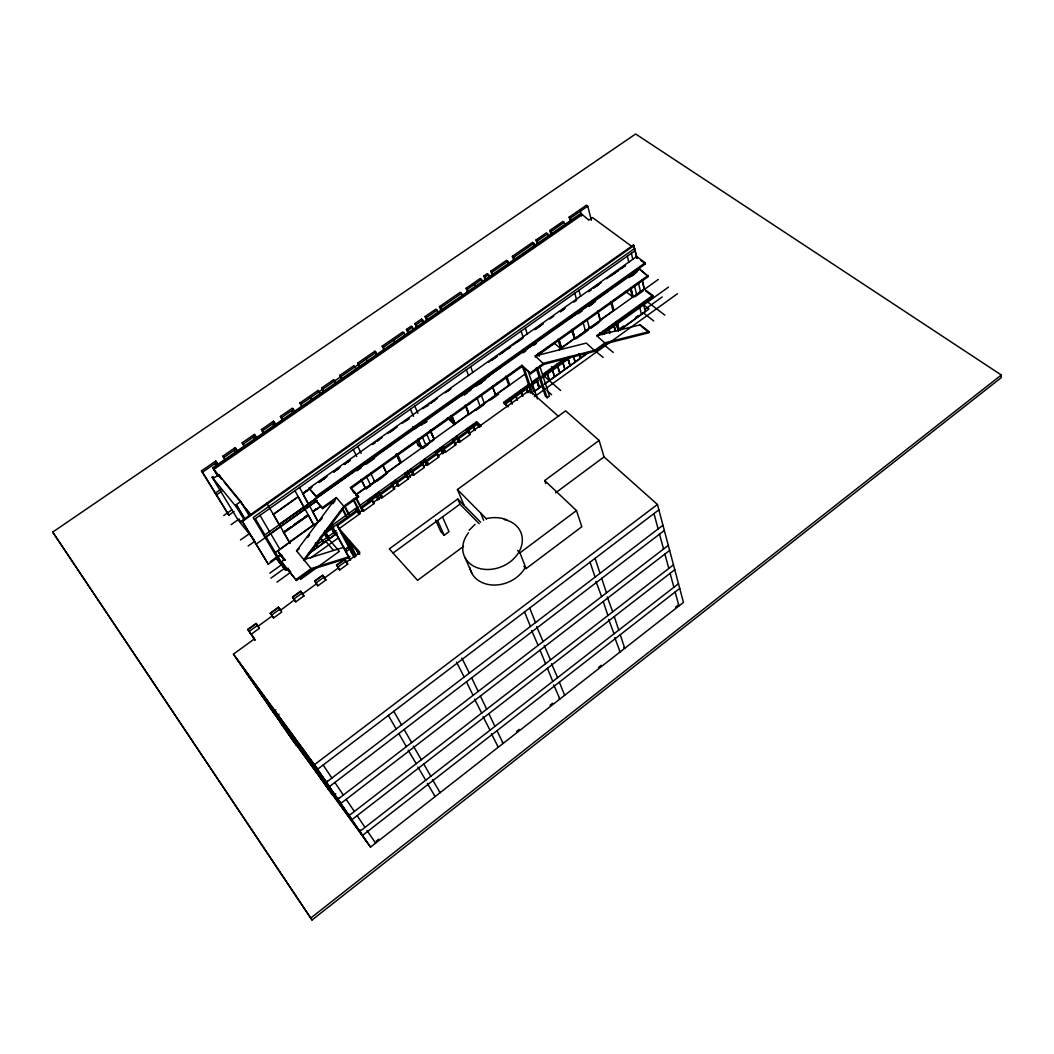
<?xml version="1.0" encoding="UTF-8"?>
<svg xmlns="http://www.w3.org/2000/svg" width="1054" height="1054" viewBox="0 0 1054 1054"><rect width="100%" height="100%" fill="white"/><g stroke="black" fill="none" stroke-linecap="round" stroke-linejoin="round"><path stroke-width="1.5" d="M1001.3 375L1001.287 377.609L312.024 920.01L52.7 532.099L635.628 133.99L1001.3 375L310.561 918.205M348.9 557.803L311.76 569.423L296.543 550.834L336.358 497.567L344.447 507.014L304.369 560.53L303.855 559.634L343.96 506.078L358.136 495.947L350.468 487.515L522.007 365.316L530.794 373.735L544.009 364.289L595.207 351.193L605.615 343.696L649.29 332.642L649.053 331.667L640.305 324.816L596.683 335.659L605.615 343.696M307.728 537.448L309.665 534.852M320.35 520.571L322.287 517.975M332.959 503.693L334.908 501.098M469.149 530.254L475.09 524.325M376.186 841.184L378.781 839.155M516.565 731.45L519.148 729.434M550.109 705.231L552.678 703.216M598.685 667.261L601.254 665.245M675.535 607.196L678.117 605.18L678.934 605.945L675.153 591.992M284.896 729.157L370.507 847.113L683.453 602.414L657.432 504.471L603.758 456.659M679.738 588.422L362.536 835.4L272.63 711.358M360.376 830.065L359.269 830.921L367.266 842.673M678.473 583.692L359.836 831.422L281.023 723.597M349.704 814.32L348.584 815.19L356.568 826.942M673.466 564.839L349.085 815.585L269.231 706.43M674.771 569.727L351.878 819.696L272.169 710.712L233.448 654.139L254.594 638.764L249.903 632.571M338.663 798.036L337.517 798.919L345.778 811.066M668.302 545.366L337.952 799.195L258.006 690.001M669.646 550.412L340.837 803.451L261.036 694.428M664.349 530.478L329.415 786.64L249.06 676.945M330.205 789.683L329.151 790.5L320.93 778.471M333.262 793.86L332.194 794.676L324 782.661M335.778 793.767L334.619 794.65L326.068 782.081L327.241 781.185M662.953 525.261L326.424 782.239L245.925 672.36M658.869 509.859L317.583 769.236L236.689 658.869M319.23 773.57L318.15 774.387L309.942 762.371M370.507 847.113L314.474 764.664L657.432 504.471M523.825 566.275L526.117 568.607L581.834 526.71L576.472 510.584L544.694 480.571L599.133 440.414L565.642 410.849L457.436 489.53L464.089 505.38M297.202 744.572L296.161 745.349L287.782 733.11M526.117 568.607L519.965 552.849L576.472 510.584M279.033 714.177L277.861 715.047L286.912 728.314M277.637 715.943L276.57 716.733L284.936 728.96M555.577 492.85L604.034 456.909L599.133 440.414M275.871 709.882L274.712 710.752L283.776 724.032M274.712 711.648L273.632 712.451L265.002 699.843L266.095 699.026M463.536 546.38L417.568 580.332L389.321 548.87L457.779 498.95L480.584 522.191M435.565 519.965L440.835 531.73L444.169 535.234L449.017 531.677L442.522 516.947M393.142 552.968L459.979 504.155L457.779 498.95M348.624 541.361L356.12 555.774L348.558 541.413L349.625 540.649M259.416 628.263L251.181 634.258L247.795 629.396L256.056 623.415L259.416 628.263L257.927 626.313L272.09 616.037L273.592 617.973L281.774 612.031L278.44 607.183L270.259 613.112L272.854 617.262M270.47 613.388L278.664 607.46L280.469 610.385L294.303 599.924L295.831 601.821L303.934 595.945L300.653 591.083L292.525 596.972L295.041 601.149M303.934 595.945L302.406 594.034L316.332 583.929L317.886 585.813L325.923 579.963L322.682 575.115L314.619 580.952L316.556 584.193M325.923 579.963L324.368 578.106L338.189 568.066L339.757 569.924L347.741 564.127L344.526 559.279L336.542 565.063L338.874 569.331M348.927 546.762L345.04 549.569L331.773 525.643L350.02 559.832M349.902 548.765L346.213 551.677L345.172 549.714L348.663 547.197L356.199 555.721M351.72 550.715L344.131 536.354M248.006 629.673L256.267 623.691M314.843 581.215L322.906 575.379L324.592 578.369M336.766 565.326L344.763 559.529M358.136 550.372L357.056 551.15L358.558 554.009M249.284 631.359L257.545 625.365M273.592 617.973L271.761 615.049L279.956 609.107M295.831 601.821L294.066 598.883L302.195 592.98M317.886 585.813L316.174 582.836L324.25 576.986M339.757 569.924L338.123 566.92L346.12 561.11M536.183 368.03L545.379 396.199L547.131 397.74L549.45 396.067L539.819 366.305M311.76 569.423L296.438 580.49L295.924 579.608L311.259 568.541L349.968 556.433M300.482 579.463L339.335 551.387M363.643 509.398L358.294 513.245L359.309 514.154L339.138 528.647L336.648 524.602L354.197 557.645M372.997 502.679L382.352 495.96M393.037 488.279L398.386 484.445M407.74 477.726L413.089 473.892L413.998 474.867L424.34 467.436L420.651 461.929L421.916 464.827M423.774 466.211L427.792 463.325M438.477 455.657L445.157 450.848M454.511 444.129L459.86 440.295M469.214 433.576L529.345 390.388L558.633 416.462M284.013 567.882L277.663 557.5M362.642 510.123L363.538 511.124L374.078 503.548L370.31 498.015M378.768 492.113L382.022 497.831L394.578 488.819L390.85 483.285M397.845 484.853L398.755 485.815L408.57 478.766L404.855 473.246M427.542 463.523L428.464 464.471L438.754 457.08L435.078 451.573M444.656 451.231L445.592 452.166L455.815 444.814L454.524 441.639L452.153 439.334M470.058 434.591L467.844 430.48L457.66 437.779L458.938 440.967L459.887 441.889L470.058 434.591L467.515 428.491M313.763 547.013L336.305 530.821M270.918 578.132L285.357 567.763M645.048 309.283L662.228 296.938M619.765 328.808L623.691 325.989M635.47 317.517L638.092 315.647M285.555 570.148L287.966 568.409M308.493 553.824L337.267 533.021M533.047 388.676L531.611 384.367L534.101 391.64L542.678 385.263M544.378 384.091L588.013 352.813M616.959 321.549L619.265 330.403L645.259 311.497L643.138 302.577M275.45 557.606L285.674 570.28L288.348 568.356M308.374 553.956L336.424 533.785M534.114 391.627L542.138 385.856M544.799 383.946L588.883 352.247M619.607 330.152L648.987 309.02L643.507 304.804M277.004 582.111L290.667 572.269M310.482 558.001L338.426 537.883M534.444 396.726L677.472 293.723M281.352 554.509L276.649 557.144L280.417 563.811M637.064 258.072L633.388 244.963L241.853 520.742L268.269 564.233L281.602 554.694M296.438 580.49L281.879 562.612L281.365 561.729L284.593 559.397L277.808 551.097L289.507 542.375M296.543 550.834L299.204 548.923M327.214 528.844L357.886 506.855M481.243 426.172L476.592 421.758L359.757 505.577L363.538 511.124M507.448 406.633L503.562 402.417L528.476 384.552M532.362 381.759L538.844 377.108M542.757 374.315L565.194 358.228M596.683 335.659L652.729 295.476L644.165 288.98L642.057 280.035M323.71 532.613L333.038 525.933M355.685 509.675L358.36 507.764M367.688 501.085L379.677 492.481M391.666 483.878L395.672 481.006M404.999 474.313L411.653 469.544M420.981 462.851L424.986 459.979M435.645 452.337L443.642 446.606M452.97 439.913L456.962 437.041M466.29 430.361L476.948 422.707L480.44 426.027M503.904 403.379L540.465 377.161M541.756 376.238L569.45 356.371M598.29 335.686L652.953 296.477L652.729 295.476M333.09 527.158L356.858 510.096L359.019 514.339M371.667 499.477L361.1 507.053L363.235 511.309M379.624 493.773L392.207 484.735L394.578 488.819M269.837 573.152L283.434 563.389M320.39 536.868L333.604 527.395M371.851 499.952L379.756 494.273M391.706 485.696L397.029 481.889M406.33 475.209L411.521 471.494M421.64 464.221L426.699 460.598M442.706 449.109L436.606 453.483L438.872 455.763M453.286 441.521L458.569 437.726M467.818 431.086L478.397 423.497M504.998 404.42L529.055 387.147M531.73 385.224L538.423 380.428M541.94 377.912L571.097 356.977M668.526 287.07L602.242 334.632L599.766 332.629M337.53 525.603L357.754 511.085L355.527 508.608M361.996 508.054L372.563 500.466M382.022 497.831L380.534 494.748L393.129 485.71M398.755 485.815L397.305 482.706L407.147 475.644M413.998 474.867L412.588 471.731L422.957 464.287M428.464 464.471L427.107 461.323L437.41 453.918M445.592 452.166L444.274 448.991L454.524 441.639M459.887 441.889L458.609 438.701L468.806 431.389L466.421 429.11M355.975 494.458L365.198 487.949M386.265 472.824L400.191 462.943L396.146 454.076M469.083 413.721L454.959 423.748L451.942 416.211M495.34 394.894L508.713 385.421M572.559 330.324L574.852 338.163L561.334 347.82L558.923 339.981M275.371 552.48L320.297 520.386M355.541 495.209L525.235 373.959M558.515 350.178L644.165 288.98M421.89 447.924L434.077 439.215L430.243 430.151M313.776 525.05L318.413 522.099L309.507 505.841M382.813 465.473L386.66 473.391L365.54 488.476L361.087 479.412L365.738 488.687L386.858 473.602L383.116 465.644M416.132 442.061L422.087 448.134L434.274 439.426L430.454 430.361M468.108 413.721L468.951 414.512L495.815 395.329L492.495 386.159M572.045 331.905L574.773 338.901L600.569 320.482L597.776 310.825M625.404 291.247L633.151 297.188L644.389 289.165L642.281 280.219M644.402 289.389L658.289 279.468M366.252 488.792L370.257 485.92M376.95 481.151L383.63 476.368M422.417 448.648L427.766 444.828M475.907 410.428L483.931 404.683M490.611 399.914L498.634 394.17M576.195 338.742L588.237 330.139M590.912 328.229L598.935 322.498M635.035 296.688L643.059 290.957M530.465 372.734L543.68 363.274L594.93 350.191L605.339 342.695L649.053 331.667M344.447 507.014L358.61 496.882L358.136 495.947M270.272 561.716L275.371 558.053M284.857 531.269L291.299 526.684L283.605 532.23L289.323 542.151L313.539 524.773L308.045 514.76L304.184 517.514M293.882 524.852L301.602 519.345M312.537 511.572L316.503 508.753L312.537 511.572L318.018 521.651M293.921 524.892L301.642 519.398M304.224 517.567L308.084 514.813M283.803 532.468L308.466 515.261L283.987 532.692L283.236 531.783M320.706 506.197L312.761 511.836L320.89 506.407M335.554 499.425L322.669 508.608L322.181 507.672L336.358 497.567M648.105 275.476L535.168 355.936L535.498 356.937L648.342 276.517L639.422 268.915L628.026 277.004M397.819 454.406L414.486 442.601M430.493 431.126L447.607 418.991M505.999 377.332L513.891 371.772M516.473 369.862L521.756 366.173M538.462 354.197L553.653 343.446M612.242 301.628L624.877 292.696M358.61 496.882L350.942 488.463L522.349 366.305L530.794 373.735M316.595 497.224L316.095 496.276L645.18 262.802L636.708 256.53L309.02 488.226L316.595 497.224L645.43 263.856L645.18 262.802M248.138 546.012L254.725 541.334M309.415 488.674L302.656 493.391L308.295 503.759L356.226 469.728M377.648 454.458L391.785 444.498M447.463 404.973L461.757 394.828M488.424 375.83L501.994 366.265M594.719 300.364L607.75 291.194M303.921 507.093L308.44 503.878M523.087 351.509L535.168 343.275M594.97 300.482L569.015 319.243M263.961 535.59L639.659 269.086M315.133 499.622L279.323 524.694M413.168 428.609L413.985 429.439L426.369 420.651L425.526 419.835M356.977 470.835L360.995 467.989M366.357 464.182L374.394 458.464M421.284 425.157L426.646 421.363M464.168 394.71L470.861 389.954M476.224 386.146L485.604 379.493M523.127 352.84L525.801 350.942M533.838 345.238L536.526 343.327M578.066 313.828L582.085 310.983M588.778 306.213L595.484 301.457M628.974 277.676L637.024 271.958M424.182 423.471L426.857 421.56M464.379 394.907L467.054 393.01M479.122 384.446L481.797 382.536M589.002 306.398L593.033 303.539M631.886 275.937L634.574 274.04M265.041 537.421L317.267 500.321M316.793 501.019L256.122 544.127L255.555 543.429M254.33 519.372L635.127 250.641M274.554 513.324L298.137 496.658M298.269 496.777L273.434 514.484M312.234 486.908L302.827 493.562L309.744 489.03M327.03 476.448L318.954 482.152L325.726 477.502M333.749 471.691L340.468 466.935M344.5 464.089L349.875 460.282M376.884 441.178L382.259 437.384M387.622 433.589L395.672 427.898M402.378 423.155L409.295 418.609M422.891 408.649L426.844 405.843M430.796 403.05L437.384 398.399M445.289 392.799L449.241 390.006M488.661 362.128L494.01 358.347M499.346 354.566L507.369 348.9M512.705 345.119L519.385 340.389M535.3 329.138L543.179 323.565M549.74 318.927L553.679 316.147M560.241 311.497L565.484 307.794M593.218 288.177L601.215 282.512M606.551 278.743L613.217 274.027M617.222 271.194L625.457 265.713M302.88 493.654L310.943 487.949M333.789 471.797L339.164 467.989M347.227 462.284L349.915 460.387M376.792 441.376L379.387 439.544M394.67 428.741L397.292 426.883M405.184 421.297L407.819 419.439M430.704 403.247L434.604 400.494M448.358 390.757L450.888 388.979M494.616 358.044L497.093 356.292M499.24 354.776L503.021 352.089M506.816 349.414L510.597 346.74M516.895 342.286L519.424 340.495M538.041 327.333L543.363 323.565M560.201 311.655L564.193 308.835M593.218 288.295L598.461 284.593M611.043 275.7L614.917 272.96M621.373 268.388L625.246 265.648M318.927 482.534L324.527 478.569M333.947 471.915L337.978 469.056M344.421 464.498L350.073 460.506M372.602 444.564L375.277 442.667M390.507 431.903L393.195 430.006M426.277 406.607L428.952 404.71M492.02 360.099L497.396 356.292M502.244 352.866L504.906 350.982M506.79 349.651L510.808 346.806M520.202 340.165L522.889 338.268M534.971 329.718L537.645 327.82M538.146 327.465L540.768 325.607M560.464 311.681L564.483 308.835M573.877 302.195L576.564 300.298M588.646 291.747L591.32 289.85M596.116 286.464L598.777 284.58M614.139 273.724L618.171 270.878M240.47 539.964L249.469 533.601M231.076 524.681L239.126 519.003M254.304 540.135L238.23 520.241L239.179 519.569L241.195 522.073M268.269 564.233L242.42 521.44L634.1 245.477M633.388 244.963L634.613 248.507L253.21 517.488L280.667 563.85M244.436 518.634L236.109 504.787L240.76 501.52L249.218 515.722M223.764 515.538L231.788 509.925M240.76 501.52L218.745 474.695L214.173 477.87L213.106 476.553L212.131 477.238L236.504 507.185L237.506 506.487L244.989 518.95M218.494 465.117L215.767 461.033L201.485 470.901L228.837 515.156L234.107 511.453M220.734 489.372L215.345 493.127L214.305 491.823M221.841 491.204L216.465 494.945L215.424 493.654M201.485 470.901L202.526 472.192L216.821 462.324M236.201 448.938L235.121 447.673L222.881 456.132L223.949 457.396L236.201 448.938L237.822 451.758M255.437 435.658L254.343 434.406L242.183 442.799L243.263 444.063L255.437 435.658L257.018 438.49M274.541 422.456L273.434 421.231L261.366 429.558L262.459 430.809L274.541 422.456L276.069 425.315M293.513 409.36L292.393 408.148L280.404 416.422L281.51 417.647L293.513 409.36L295.001 412.233M320.653 394.499L318.097 390.402L299.942 402.931L301.062 404.143L376.054 352.352L377.345 355.303M404.038 333.038L402.839 331.918L382.207 346.16L383.379 347.293L404.038 333.038L405.263 336.015M412.483 327.188L411.284 326.081L406.462 329.415L407.661 330.521L412.483 327.188L413.695 330.179M414.894 323.591L416.106 324.698L422.72 320.126L421.508 319.019L414.894 323.591L416.699 328.071M427.489 320.64L426.317 317.636L437.094 310.192L435.869 309.112L425.105 316.543L426.87 321.048M441.824 310.732L440.677 307.728L461.481 293.355L460.242 292.287L439.452 306.635L441.165 311.154M468.477 292.314L467.396 289.27L481.533 279.508L480.281 278.454L466.145 288.216L467.778 292.762M486.092 280.127L485.051 277.083L488.569 274.646L487.317 273.605L483.799 276.029L485.367 280.601M493.101 275.278L492.086 272.222L507.83 261.339L506.566 260.312L490.821 271.181L492.363 275.766M514.615 260.404L513.641 257.334L533.877 243.355L532.586 242.354L512.363 256.306L513.838 260.918M538.251 244.067L537.329 240.971L547.658 233.843L546.367 232.842L536.038 239.969L537.435 244.607M551.993 234.581L551.097 231.472L564.219 222.407L562.915 221.419L549.793 230.47L551.137 235.134M571.321 221.208L570.477 218.086L587.737 206.162L586.406 205.201L569.16 217.111L570.438 221.788M217.677 476.092L212.71 467.844L580.899 213.395L588.896 220.154L592.572 217.598L631.992 246.57M581.558 213.883L213.237 468.49L212.71 467.844M581.834 214.937L213.804 469.425L222.104 479.544M323.96 392.18L321.839 387.819L333.644 379.677L336.173 383.775M341.931 379.769L339.862 375.382L354.039 365.593L356.542 369.69M359.717 367.464L357.728 363.05L374.881 351.206L376.054 352.352M303.855 559.634L343.986 547.263M486.026 518.687C492.864 517.013 500.189 517.185 506.763 519.806M640.582 260.272L645.43 263.856M569.16 217.111L570.477 218.086M648.342 276.517L639.449 269.02M627.354 276.596L628.263 277.189M645.615 290.917L652.953 296.477M647.683 302.024L664.863 315.146M549.793 230.47L551.097 231.472M642.94 312.59L653.743 320.943M536.038 239.969L537.329 240.971M641.794 326.78L648.039 331.667M612.861 310.93L600.069 320.073L597.974 312.221M594.311 300.047L595.194 300.653M599.66 319.757L600.569 320.482M583.297 307.86L583.969 308.414M512.363 256.306L513.641 257.334M579.226 310.759L579.898 311.299M588.804 327.504L589.476 328.057L587.012 319.257M605.154 345.804L613.27 352.418M584.799 330.376L585.471 330.916L582.981 322.129M569.081 318.572L555.405 328.347M568.146 318.611L568.817 319.164M594.97 350.705L603.178 357.464M574.852 338.163L572.52 330.297M490.821 271.181L492.086 272.222M483.799 276.029L485.051 277.083M580.346 358.176L579.634 355.369M554.641 343.525L560.688 348.624L557.829 339.269M575.062 361.97L573.508 356.028M570.109 365.54L568.027 358.347M564.984 369.229L562.322 360.521M564.812 369.348L562.138 360.639M466.145 288.216L467.396 289.27M559.845 372.918L557.144 364.223M559.674 373.05L556.96 364.355M554.509 376.752L551.624 366.621M522.455 351.048L523.298 351.707M544.286 376.225L560.623 390.467M541.308 385.659L543.587 387.674M547.026 390.691L551.598 394.71M539.174 387.793L536.328 379.15M538.989 387.912L536.157 379.282M439.452 306.635L440.677 307.728M425.105 316.543L426.317 317.636M488.028 375.474L488.898 376.252L461.626 395.619L460.769 394.815M494.958 394.539L495.815 395.329M503.562 402.417L508.278 406.739M449.491 418.464L455.209 423.985L451.982 416.251M447.449 418.003L454.314 424.63L450.677 415.592M458.609 438.701L456.237 436.409L458.609 442.272M595.932 581.347L601.597 596.617M454.867 443.892L455.815 444.814M607.262 596.972L612.703 611.807M357.728 363.05L360.218 367.148M444.274 448.991L441.929 446.672L444.366 452.509M434.274 439.426L430.256 431.033M608.685 619.436L614.034 633.783M438.754 457.08L436.475 452.983L426.172 460.374L428.069 464.735M614.772 637.578L620.108 651.939L619.317 651.135M623.942 647.525L624.732 648.329L620.253 634.732M417.516 444.775L419.479 446.751M457.436 489.53L486.474 518.937M517.659 550.517L519.965 552.849M427.107 461.323L424.775 458.964L427.305 464.774M424.34 467.436L422.035 463.338L411.666 470.782L413.616 475.117M459.979 504.155L479.148 523.733M412.588 471.731L410.283 469.346L412.891 475.13M321.839 387.819L324.395 391.917M408.57 478.766L406.225 474.682L396.396 481.744L398.399 486.052M377.885 454.709L356.436 469.939M536.684 626.643L543.113 641.557M397.305 482.706L395.026 480.295L397.701 486.039M339.862 375.382L342.366 379.493M531.624 630.516L538.12 645.391M544.22 645.47L550.465 659.909M551.519 663.677L557.579 677.682M374.13 480.848L374.723 481.494L370.784 473.299M380.534 494.748L378.267 492.31L381.034 498.015M553.785 685.034L559.911 699.013L559.134 698.17M374.078 503.548L370.718 497.883M461.836 658.104L469.373 673.084M309.02 488.226L316.095 496.276M322.181 507.672L314.935 499.398L315.633 500.558M315.436 500.334L322.669 508.608M456.54 662.123L464.155 677.063M338.255 527.632L359.862 552.336L346.16 562.283L347.741 564.127M340.916 532.665L359.849 554.193M351.114 551.927L355.396 556.841M308.255 503.707L299.534 487.475M335.027 534.576L330.732 526.565M334.829 534.721L330.548 526.697M343.736 548.067L345.172 549.714M474.537 699.079L481.678 713.084M344.777 550.017L346.213 551.677M303.75 506.921L294.949 490.703M483.075 716.641L490.005 730.211M329.27 538.713L324.935 530.715M329.085 538.844L324.843 530.952M324.368 534.022L338.782 550.755M502.376 742.543L503.127 743.426L497.014 730.685M491.348 733.637L498.278 747.207L497.528 746.337M325.396 540.886L333.472 550.32M323.512 542.85L320.614 537.527M323.328 542.994L320.416 537.672M336.542 565.063L338.123 566.92M317.741 547L315.62 543.126M266.807 503.166L290.219 543.495M314.619 580.952L316.174 582.836M224.173 482.073L251.142 514.958M214.423 470.677L218.507 475.67M243.013 505.564L250.417 514.602M278.915 553.087L284.909 560.399M236.109 504.787L237.506 506.487M288.638 569.239L290.601 571.65M277.913 557.184L285.674 570.28M281.365 561.729L295.924 579.608M283.157 566.815L285.858 570.148L266.03 536.723M241.853 520.742L242.42 521.44M413.392 746.113L421.35 759.71M292.525 596.972L294.066 598.883M432.417 779.512L440.124 792.687L439.399 791.765M408.175 750.132L416.198 763.702M417.937 767.062L425.724 780.197M427.384 783.425L435.157 796.56L434.432 795.651M270.259 613.112L271.761 615.049M52.7 532.099L312.024 920.01M253.052 637.354L254.923 639.831M366.99 830.42L375.593 843.147M233.448 654.139L314.474 764.664M240.694 664.336L249.917 677.814M253.052 682.386L261.972 695.416M289.982 732.82L298.743 745.639M301.707 749.987L310.166 762.385M313.038 766.601L321.22 778.59M286.859 728.538L295.621 741.384M298.598 745.731L307.07 758.155M314.211 764.624L323.064 777.654M323.156 764.993L331.905 778.05M334.882 782.463L343.327 795.059M346.199 799.327L354.368 811.501M357.135 815.625L365.027 827.39M247.795 629.396L254.976 640.318M256.056 623.415L258.138 626.59M278.44 607.183L280.153 609.95M202.526 472.192L228.837 515.156M212.131 477.238L238.23 520.241M236.504 507.185L244.001 519.635M294.514 600.187L292.748 597.236L300.877 591.347L302.617 594.311M219.285 475.341L221.406 478.885M218.745 474.695L220.879 478.239M214.884 463.668L216.557 466.461M240.207 500.848L242.315 504.392M215.767 461.033L217.44 463.839M277.808 557.395L284.079 568.053L277.913 557.54M255.332 518.66L264.949 534.892M223.949 457.396L225.596 460.216M222.881 456.132L225.372 460.348M280.983 554.773L284.185 560.161M280.786 554.918L283.987 560.293M277.808 551.097L285.12 560.293L284.593 559.397M259.982 515.38L269.521 531.638M270.601 533.469L279.877 549.266M234.265 450.269L235.898 453.101M235.121 447.673L237.558 451.916M273.21 514.207L279.126 524.457L303.789 506.961L298.098 496.605M388.373 715.442L396.172 728.973M398.82 733.558L406.357 746.627M393.801 711.305L401.521 724.889M404.143 729.487L411.613 742.596M423.8 764.018L430.783 776.271M243.263 444.063L244.871 446.883M242.183 442.799L243.803 445.631M254.343 434.406L255.924 437.252M253.513 436.975L255.108 439.821M315.541 543.021L317.676 547.276L315.344 543.153M262.459 430.809L264.014 433.655M304.988 509.042L313.96 525.274M261.366 429.558L263.711 433.84M324.276 533.034L327.899 539.701M344.526 559.279L346.384 562.546M273.434 421.231L275.74 425.526M272.63 423.774L274.172 426.633M346.081 551.532L350.574 559.938M281.51 417.647L283.025 420.52M280.404 416.422L282.683 420.717M357.135 551.097L358.637 553.956M342.972 509.042L346.753 516.341M291.615 410.665L293.117 413.537M342.142 508.726L345.936 516.025M344.777 505.762L349.282 514.536M345.448 508.371L347.701 512.758M301.062 404.143L302.538 407.028M299.942 402.931L302.142 407.266M357.754 511.085L359.309 514.154M353.696 499.385L360.363 512.587M353.577 500.545L360.257 513.746M352.55 490.229L354.025 493.153M356.239 497.567L362.141 509.306M350.468 487.515L350.942 488.463M356.858 500.202L362.616 511.243M310.469 397.648L311.918 400.533M370.916 497.751L373.024 501.954M318.097 390.402L319.52 393.313M466.474 681.819L473.062 695.376M353.301 449.518L356.713 456.527M366.397 476.421L370.376 484.603M375.25 494.642L377.899 500.07M376.607 493.667L379.361 499.24M376.41 493.812L379.176 499.372M357.793 446.356L361.179 453.378M379.071 492.113L381.047 496.197M471.665 677.854L478.187 691.45M480.4 696.062L486.711 709.197M488.845 713.663L494.945 726.377M333.644 379.677L335.027 382.589M396.357 454.287L400.388 463.154M407.015 477.554L405.013 473.299L406.844 477.462M397.951 455.104L401.31 462.495M407.845 471.27L410.454 476.895M407.661 471.401L410.283 477.027M366.265 359.111L367.582 362.062M437.594 520.544L444.169 535.234M374.881 351.206L376.173 354.17M465.183 557.948L471.994 573.521M424.248 459.504L426.791 465.17M424.077 459.636L426.606 465.301M412.812 426.725L413.985 429.439M417.977 438.886L422.087 448.134M418.003 439.755L421.231 447.212M410.428 409.202L413.511 416.356M422.232 436.646L425.816 444.999M383.379 347.293L384.657 350.257M382.207 346.16L384.117 350.6M414.828 406.106L417.871 413.273M426.514 433.589L430.072 441.942M440.651 447.91L443.023 453.51M440.559 447.818L442.838 453.642M440.374 447.95L442.746 453.549M393.722 340.152L394.973 343.117M445.157 452.443L443.326 448.069L453.576 440.717L454.775 443.655M407.661 330.521L408.873 333.512M406.462 329.415L408.28 333.894M480.703 513.087L483.641 520.281M524.536 611.952L530.439 626.458M540.056 650.147L545.564 663.704M547.434 668.302L552.757 681.424M456.58 436.33L458.964 442.048M457.331 437.594L459.149 441.929M416.106 324.698L417.305 327.689M529.701 608.026L535.524 622.571M559.371 682.149L564.641 695.311M422.72 320.126L423.906 323.13M421.508 319.019L422.694 322.023M467.33 428.622L469.662 434.367M466.738 407.674L468.49 412.219M465.433 405.434L468.951 414.512M472.864 424.657L475.183 430.401M465.222 405.237L468.74 414.314M469.32 402.852L469.702 403.827M476.592 421.758L478.674 427.186M478.661 424.327L479.807 427.305M437.094 310.192L438.24 313.209M466.369 369.73L468.556 375.567M476.909 397.687L480.123 406.198M470.664 366.7L472.838 372.536M481.111 394.697L484.3 403.208M492.574 387.253L495.604 395.131M461.481 293.355L462.574 296.385M504.787 401.758L505.933 404.723M504.616 401.89L505.762 404.855M496.711 383.34L497.066 384.328M510.07 397.977L512.218 403.801M509.899 398.096L511.941 403.84M505.485 376.212L508.924 385.606M544.694 480.571L545.722 483.509M507.132 377.306L509.807 384.973M474.471 284.382L475.538 287.426M515.34 394.196L517.461 400.033M515.169 394.328L517.29 400.151M520.702 390.507L522.705 396.264M520.61 390.428L522.52 396.396M520.426 390.547L522.402 396.278M481.533 279.508L482.574 282.564M488.569 274.646L489.596 277.703M525.854 386.66L527.922 392.51M525.683 386.778L527.751 392.641M522.007 365.316L531.256 392.826M529.345 390.388L530.267 393.089M590.069 562.151L595.062 577.091M603.244 601.518L607.921 615.51M524.115 367.859L533.008 394.38M528.08 370.837L537.435 398.926M521.137 331.088L523.087 337.017M536.815 378.794L539.661 387.437M595.088 558.33L600.029 573.31M601.702 578.382L606.472 592.875M614.271 616.564L618.738 630.134M525.34 328.11L527.277 334.052M537.435 368.004L547.131 397.74M538.225 353.235L539.213 356.344M507.83 261.339L508.818 264.422M546.749 371.68L549.477 380.573L546.578 371.798M544.009 364.289L535.168 355.936L586.301 343.09L595.207 351.193M551.782 368.07L554.615 376.831M559.187 340.205L561.558 348.004M533.877 243.355L534.813 246.452M567.922 358.268L570.082 365.764L567.75 358.386M573.336 356.147L575.194 362.089M571.795 329.322L574.773 338.901M579.002 353.999L580.306 358.413L578.936 353.946M547.658 233.843L548.567 236.939M574.773 293.223L576.485 299.244M578.896 290.311L580.596 296.345M564.219 222.407L565.089 225.516M653.967 513.588L658.118 528.95M659.527 534.154L663.546 549.015M664.903 554.061L668.789 568.449M670.12 573.323L673.875 587.262M603.362 331.088L604.126 334.25M603.191 331.206L604.034 334.171M608.448 327.438L609.765 331.957M608.29 327.557L609.884 333.472M580.385 211.235L581.637 215.938M613.665 323.907L615.602 331.285M613.533 323.802L615.431 331.404M613.362 323.921L615.325 331.325M587.737 206.162L591.399 220.286M611.926 302.617L613.995 310.548M616.827 321.43L619.12 330.297M616.116 322.142L618.421 331.009M610.661 301.642L613.138 311.154M615.984 322.037L618.25 331.127M630.279 288.519L632.242 296.49M640.305 324.816L640.555 325.805M630.819 287.623L633.151 297.188M630.977 289.046L632.927 297.017M627.328 256.135L628.803 262.248M634.429 285.476L636.576 294.395M639.238 305.37L641.385 314.29M631.372 253.289L632.835 259.403M638.381 282.656L640.516 291.589M634.613 248.507L636.932 258.296M525.419 567.184A30.276 24.189 -22.7 0 1 494.51 585.062A30.276 24.189 -22.7 0 1 469.847 567.566M504.299 519.556A30.671 24.282 -22.7 0 1 518.95 552.019A30.671 24.282 -22.7 0 1 476.764 567.579A30.671 24.282 -22.7 0 1 468.49 532.771M474.88 430.414L472.693 424.775L474.998 430.533"/></g></svg>
